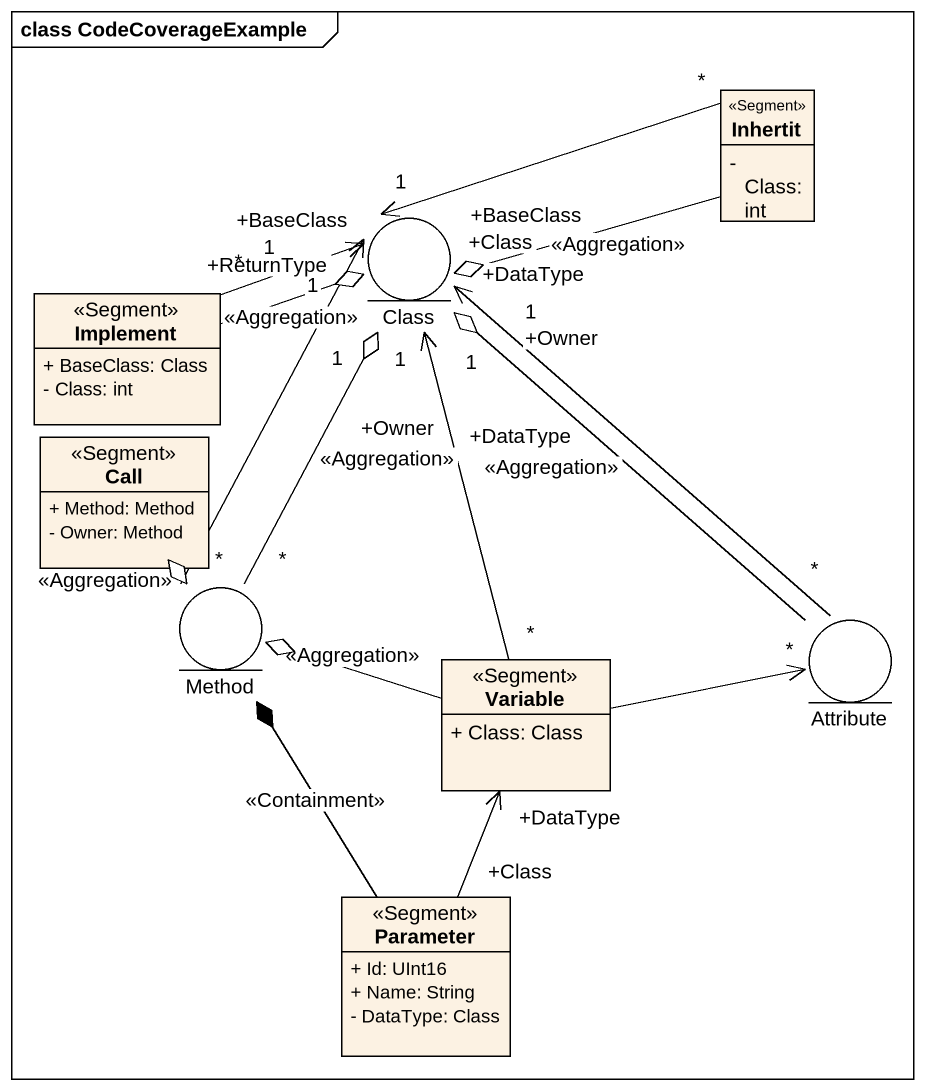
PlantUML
@startuml
mainframe class CodeCoverageExample
allowmixing
hide circle
hide empty members
skinparam classAttributeIconSize 0
class Inhertit <<Segment>> {
  - Class: int
}
entity "Class" as Class_
class Implement <<Segment>> {
  + BaseClass: Class
  - Class: int
}
class Call <<Segment>> {
  + Method: Method
  - Owner: Method
}
entity Method
class Variable <<Segment>> {
  + Class: Class
}
entity Attribute
class Parameter <<Segment>> {
  + Id: UInt16
  + Name: String
  - DataType: Class
}
Inhertit "*" -left-> "+BaseClass\n1" Class_
Inhertit -left-o "+Class" Class_ : <<Aggregation>>
Implement "*" -right-> "+BaseClass\n1" Class_
Implement -right-o Class_ : <<Aggregation>>
Call -- Method
Call --o Method : <<Aggregation>>
Method "*" -up-> "+ReturnType\n1" Class_
Method "*" -up-o "+Owner\n1" Class_ : <<Aggregation>>
Variable "*" -up-> "+DataType\n1" Class_
Variable -left-o Method : <<Aggregation>>
Variable -right-> Attribute
Attribute "*" -up-> "+DataType\n1" Class_
Attribute "*" -up-o "+Owner\n1" Class_ : <<Aggregation>>
Parameter -up-* Method : <<Containment>>
Parameter "+Class" -up-> "+DataType" Variable
@enduml
